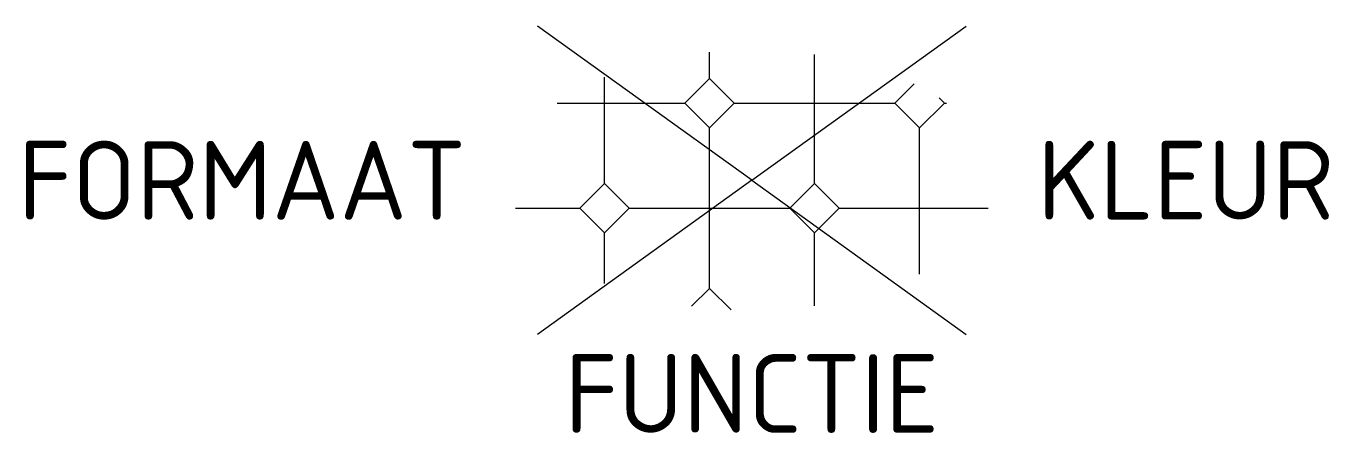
# Model space of a CAD drawing. Header units: metres. Extents: x -16.6 to 13.2, y -5.8 to 3.5.
import ezdxf
from ezdxf.enums import TextEntityAlignment as Align

# ---------------------------------------------------------------- set-up
doc = ezdxf.new("R2010")
doc.units = ezdxf.units.M
doc.styles.add('NLCS-ISO', font='NLCS-ISO.ttf')

msp = doc.modelspace()

# ---------------------------------------------------------------- linework, layer by layer
for p, q in [((0, 0), (-4.895, 3.524)), ((0, 0), (4.895, 3.524)), ((-0.967, 2.328), (-0.967, 2.929)), ((1.433, -0.072), (1.433, 2.873)), ((-3.367, -0.072), (-3.367, 2.359)), ((-1.533, 1.763), (-0.967, 2.328)), ((-0.967, 2.328), (-0.401, 1.763)), ((3.267, 1.763), (3.709, 2.205)), ((4.28, 1.881), (4.399, 1.763)), ((-4.451, 1.763), (-1.533, 1.763)), ((-1.533, 1.763), (-0.967, 1.197)), ((-0.967, 1.197), (-0.401, 1.763)), ((-0.401, 1.763), (3.267, 1.763)), ((3.267, 1.763), (3.833, 1.197)), ((3.833, 1.197), (4.399, 1.763)), ((4.399, 1.763), (4.451, 1.763)), ((-0.967, -2.472), (-0.967, 1.197)), ((3.833, -2.143), (3.833, 1.197)), ((0, 0), (-4.895, -3.524)), ((0, 0), (4.895, -3.524)), ((-3.933, -0.637), (-3.367, -0.072)), ((-3.367, -0.072), (-2.801, -0.637)), ((0.867, -0.637), (1.433, -0.072)), ((1.433, -0.072), (1.999, -0.637)), ((-5.397, -0.637), (-3.933, -0.637)), ((-3.933, -0.637), (-3.367, -1.203)), ((-3.367, -1.203), (-2.801, -0.637)), ((-2.801, -0.637), (0.867, -0.637)), ((0.867, -0.637), (1.433, -1.203)), ((1.433, -1.203), (1.999, -0.637)), ((1.999, -0.637), (5.397, -0.637)), ((-3.367, -2.359), (-3.367, -1.203)), ((1.433, -2.873), (1.433, -1.203)), ((-1.377, -2.881), (-0.967, -2.472)), ((-0.967, -2.472), (-0.475, -2.964))]:
    msp.add_line(p, q)

# ---------------------------------------------------------------- texts
at = {"style": 'NLCS-ISO'}
msp.add_attdef('FORMAAT', text='', height=1.8, dxfattribs=at).set_placement((-6.525, 0), align=Align.MIDDLE_RIGHT)
msp.add_attdef('KLEUR', text='', height=1.8, dxfattribs=at).set_placement((6.525, 0), align=Align.MIDDLE_LEFT)
at = {"style": 'NLCS-ISO', "flags": 1}
msp.add_attdef('FUNCTIE', text='', height=1.8, dxfattribs=at).set_placement((0, -3.975), align=Align.TOP_CENTER)

doc.saveas('drawing.dxf')
